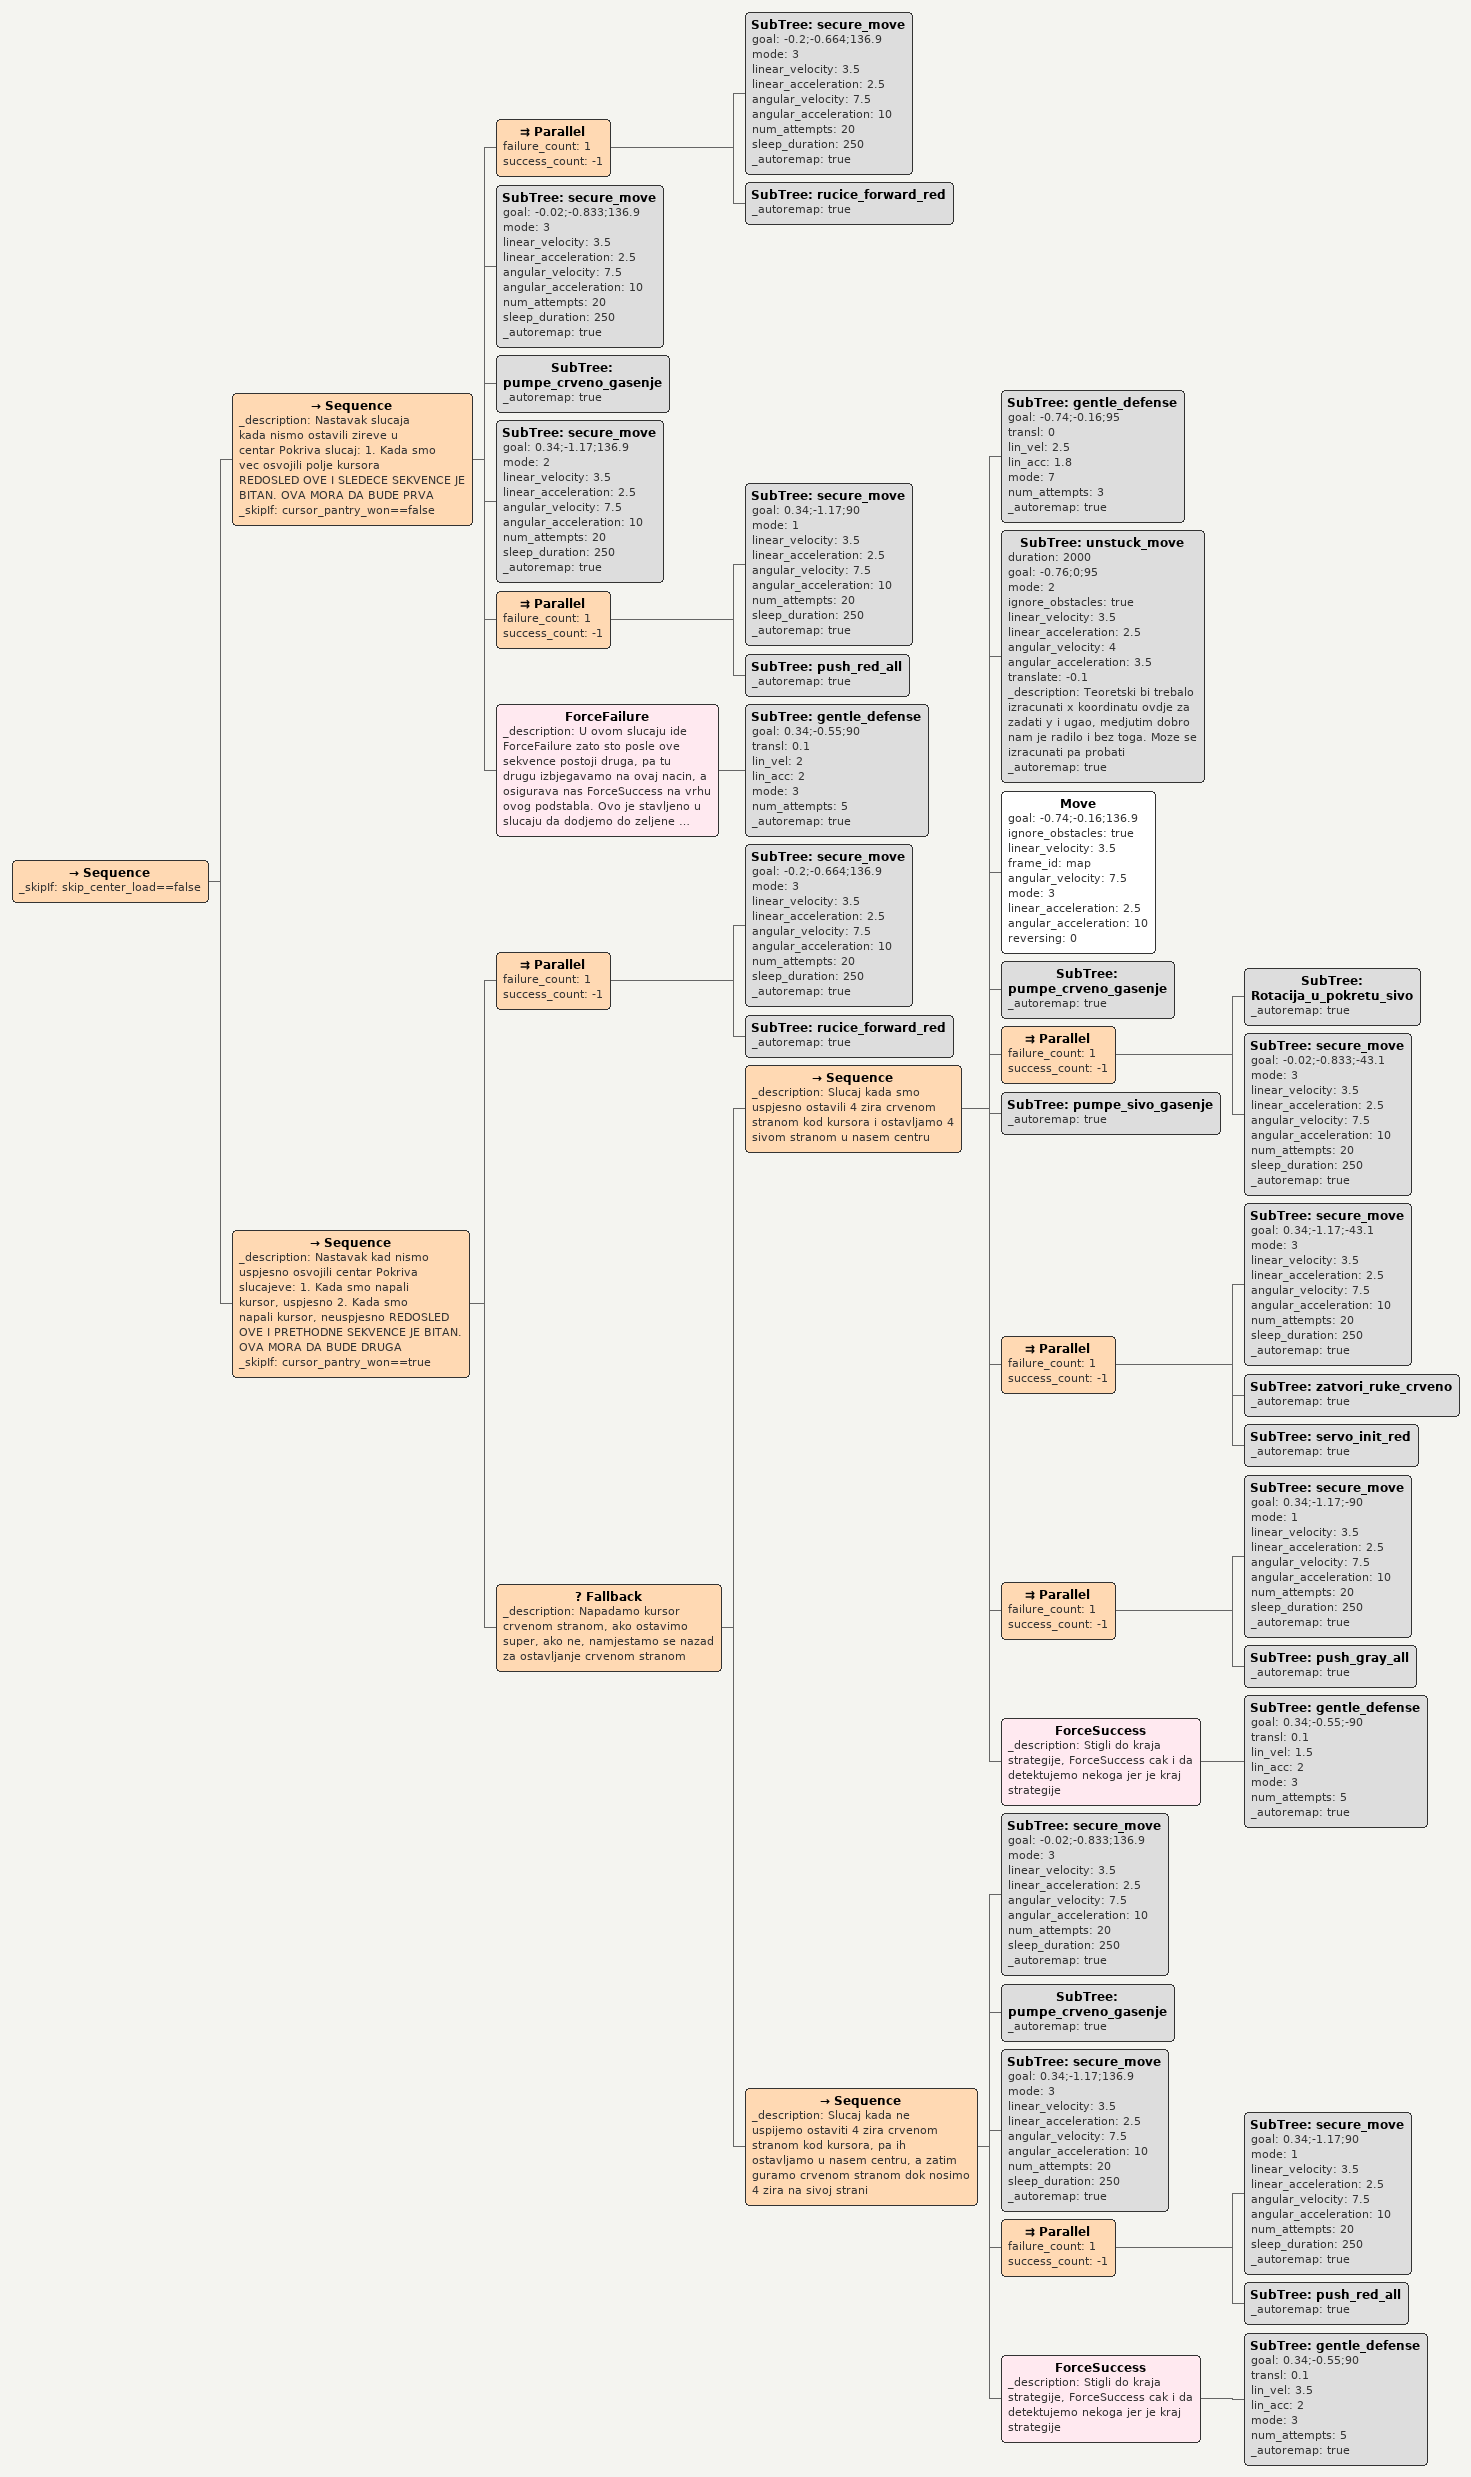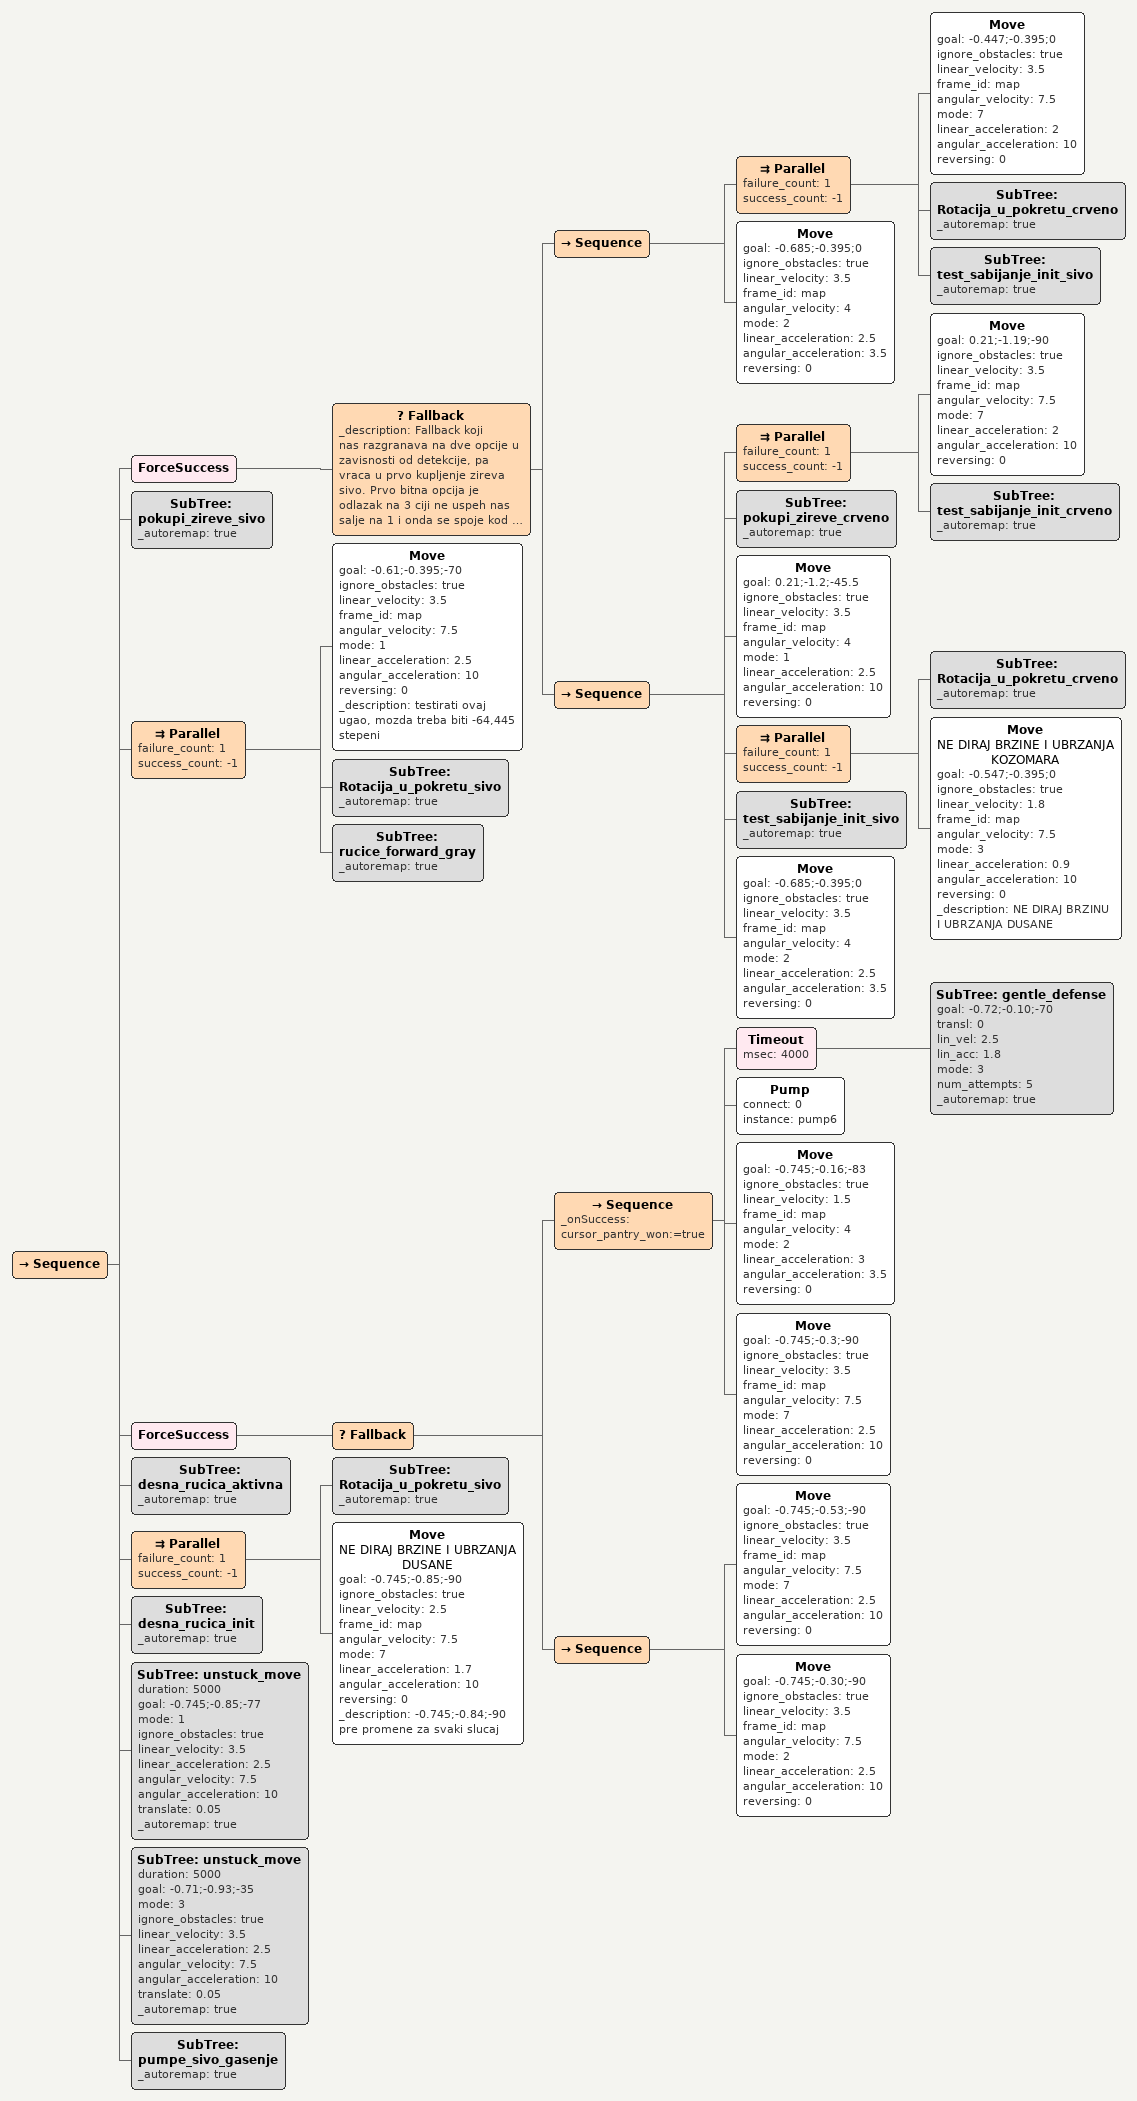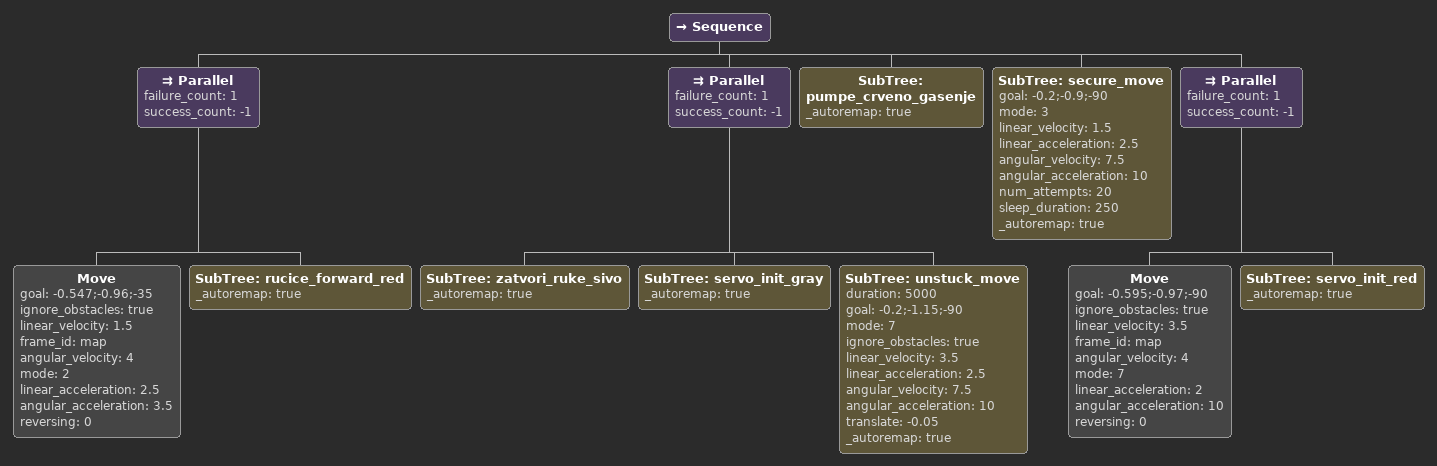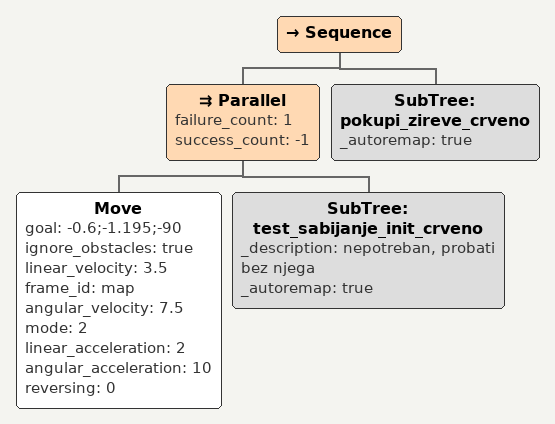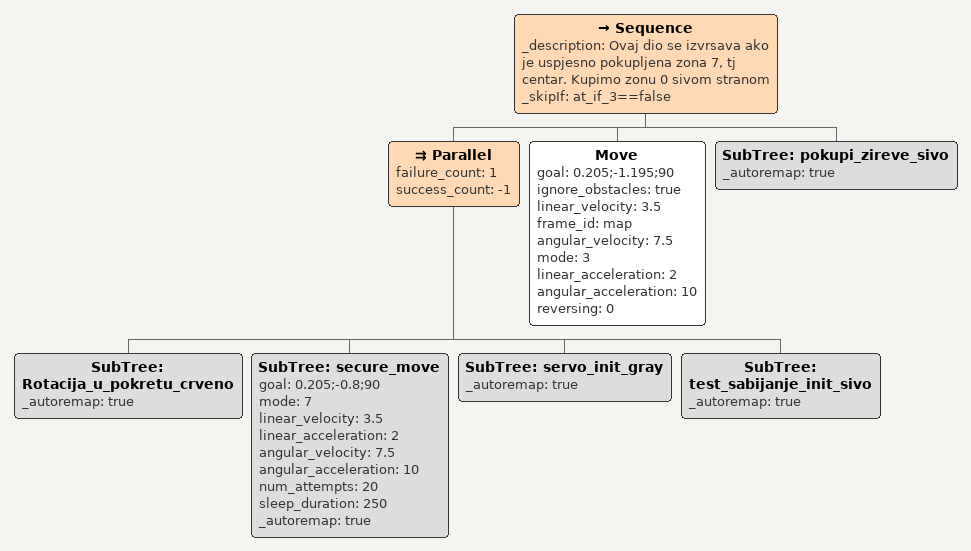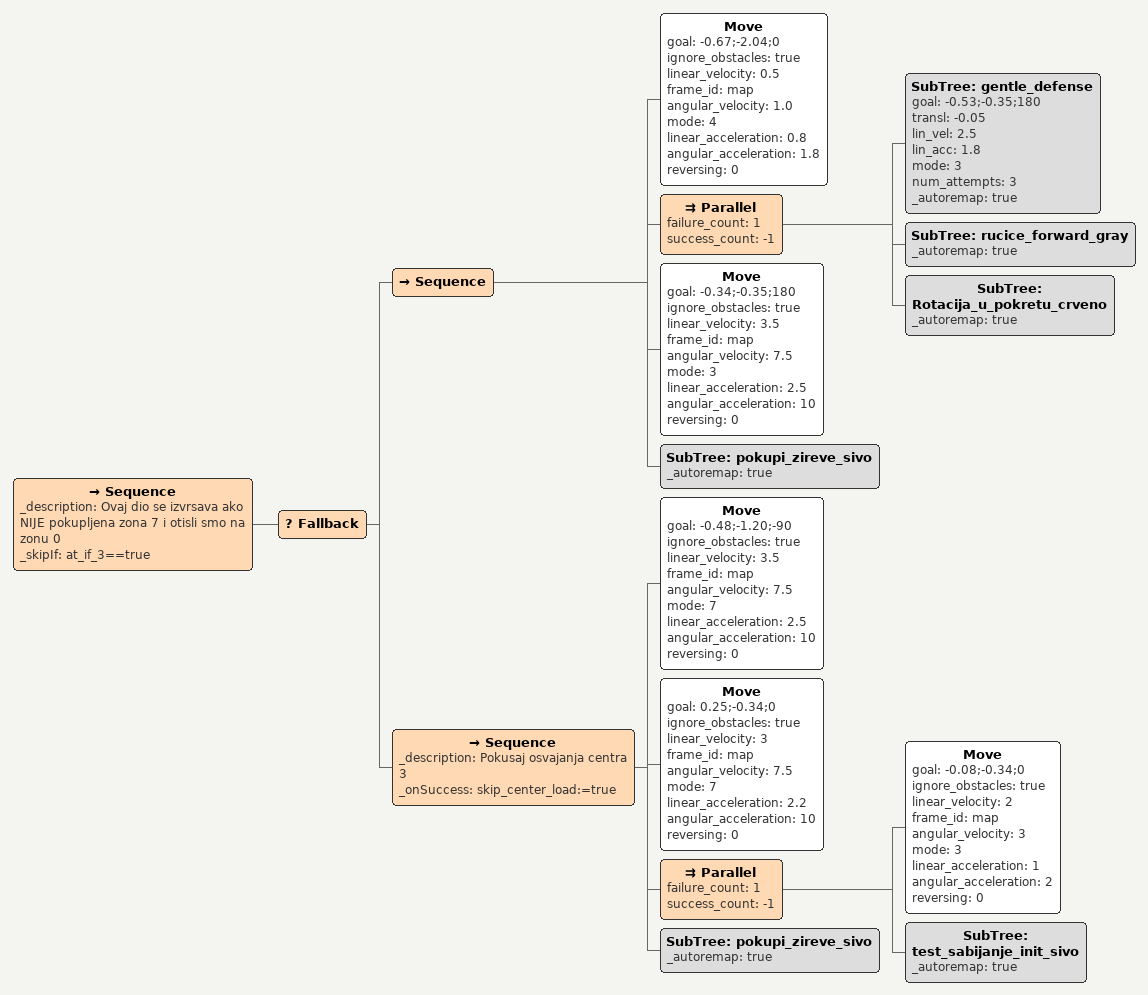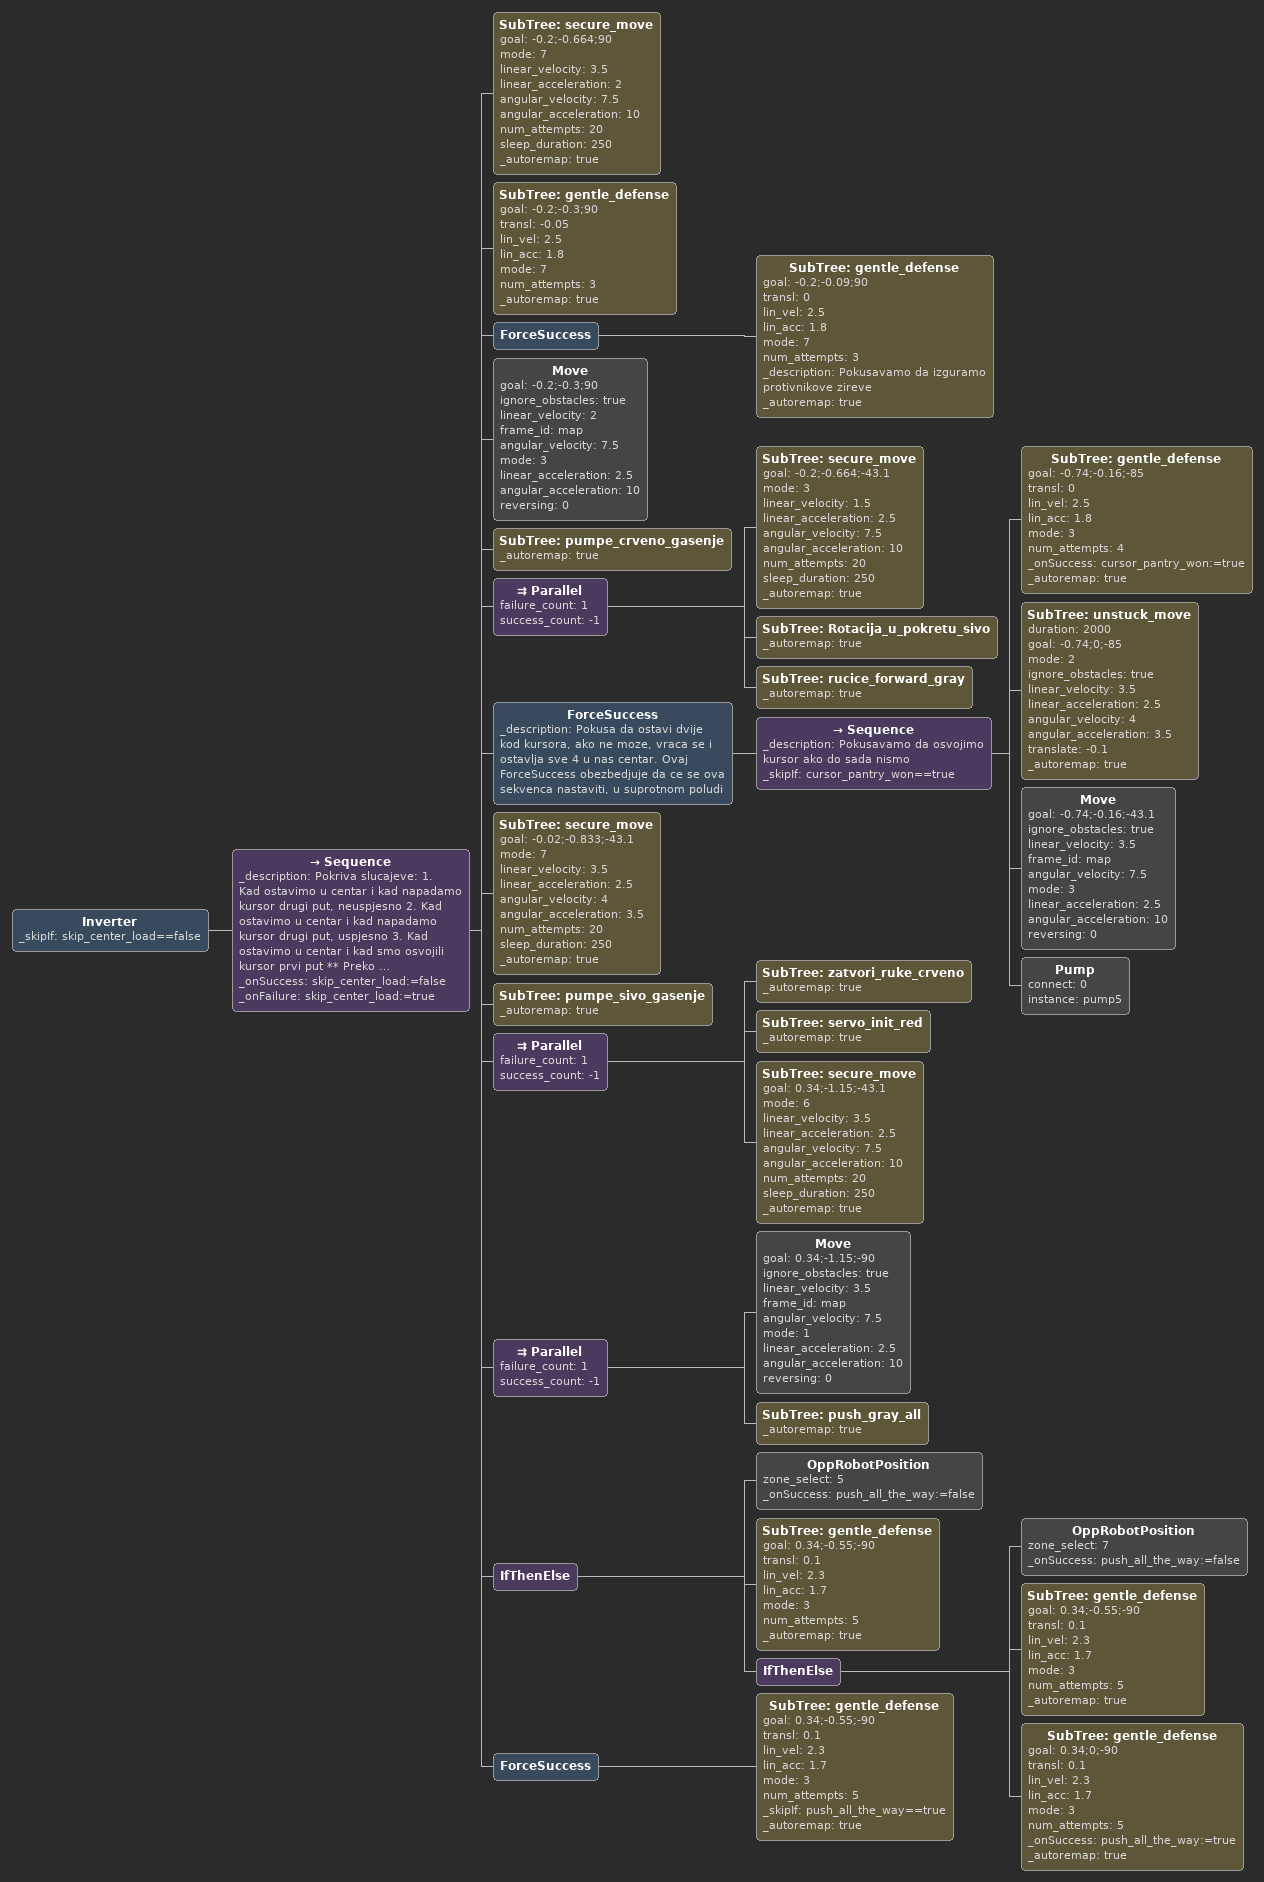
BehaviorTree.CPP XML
<Sequence _skipIf="skip_center_load==false">
            <Sequence _description="Nastavak slucaja kada nismo ostavili zireve u centar

Pokriva slucaj:
1. Kada smo vec osvojili polje kursora

REDOSLED OVE I SLEDECE SEKVENCE JE BITAN. OVA MORA DA BUDE PRVA" _skipIf="cursor_pantry_won==false">
              <Parallel failure_count="1" success_count="-1">
                <SubTree ID="secure_move" goal="-0.2;-0.664;136.9" mode="3" linear_velocity="3.5" linear_acceleration="2.5" angular_velocity="7.5" angular_acceleration="10" num_attempts="20" sleep_duration="250" _autoremap="true"/>
                <SubTree ID="rucice_forward_red" _autoremap="true"/>
              </Parallel>
              <SubTree ID="secure_move" goal="-0.02;-0.833;136.9" mode="3" linear_velocity="3.5" linear_acceleration="2.5" angular_velocity="7.5" angular_acceleration="10" num_attempts="20" sleep_duration="250" _autoremap="true"/>
              <SubTree ID="pumpe_crveno_gasenje" _autoremap="true"/>
              <SubTree ID="secure_move" goal="0.34;-1.17;136.9" mode="2" linear_velocity="3.5" linear_acceleration="2.5" angular_velocity="7.5" angular_acceleration="10" num_attempts="20" sleep_duration="250" _autoremap="true"/>
              <Parallel failure_count="1" success_count="-1">
                <SubTree ID="secure_move" goal="0.34;-1.17;90" mode="1" linear_velocity="3.5" linear_acceleration="2.5" angular_velocity="7.5" angular_acceleration="10" num_attempts="20" sleep_duration="250" _autoremap="true"/>
                <SubTree ID="push_red_all" _autoremap="true"/>
              </Parallel>
              <ForceFailure _description="U ovom slucaju ide ForceFailure zato sto posle ove sekvence postoji druga, pa tu drugu izbjegavamo na ovaj nacin, a osigurava nas ForceSuccess na vrhu ovog podstabla. Ovo je stavljeno u slucaju da dodjemo do zeljene koordinate">
                <SubTree ID="gentle_defense" goal="0.34;-0.55;90" transl="0.1" lin_vel="2" lin_acc="2" mode="3" num_attempts="5" _autoremap="true"/>
              </ForceFailure>
            </Sequence>
            <Sequence _description="Nastavak kad nismo uspjesno osvojili centar

Pokriva slucajeve:
1. Kada smo napali kursor, uspjesno
2. Kada smo napali kursor, neuspjesno

REDOSLED OVE I PRETHODNE SEKVENCE JE BITAN. OVA MORA DA BUDE DRUGA" _skipIf="cursor_pantry_won==true">
              <Parallel failure_count="1" success_count="-1">
                <SubTree ID="secure_move" goal="-0.2;-0.664;136.9" mode="3" linear_velocity="3.5" linear_acceleration="2.5" angular_velocity="7.5" angular_acceleration="10" num_attempts="20" sleep_duration="250" _autoremap="true"/>
                <SubTree ID="rucice_forward_red" _autoremap="true"/>
              </Parallel>
              <Fallback _description="Napadamo kursor crvenom stranom, ako ostavimo super, ako ne, namjestamo se nazad za ostavljanje crvenom stranom">
                <Sequence _description="Slucaj kada smo uspjesno ostavili 4 zira crvenom stranom kod kursora i ostavljamo 4 sivom stranom u nasem centru">
                  <SubTree ID="gentle_defense" goal="-0.74;-0.16;95" transl="0" lin_vel="2.5" lin_acc="1.8" mode="7" num_attempts="3" _autoremap="true"/>
                  <SubTree ID="unstuck_move" duration="2000" goal="-0.76;0;95" mode="2" ignore_obstacles="true" linear_velocity="3.5" linear_acceleration="2.5" angular_velocity="4" angular_acceleration="3.5" translate="-0.1" _description="Teoretski bi trebalo izracunati x koordinatu ovdje za zadati y i ugao, medjutim dobro nam je radilo i bez toga. Moze se izracunati pa probati" _autoremap="true"/>
                  <Move goal="-0.74;-0.16;136.9" ignore_obstacles="true" linear_velocity="3.5" frame_id="map" angular_velocity="7.5" mode="3" linear_acceleration="2.5" angular_acceleration="10" reversing="0"/>
                  <SubTree ID="pumpe_crveno_gasenje" _autoremap="true"/>
                  <Parallel failure_count="1" success_count="-1">
                    <SubTree ID="Rotacija_u_pokretu_sivo" _autoremap="true"/>
                    <SubTree ID="secure_move" goal="-0.02;-0.833;-43.1" mode="3" linear_velocity="3.5" linear_acceleration="2.5" angular_velocity="7.5" angular_acceleration="10" num_attempts="20" sleep_duration="250" _autoremap="true"/>
                  </Parallel>
                  <SubTree ID="pumpe_sivo_gasenje" _autoremap="true"/>
                  <Parallel failure_count="1" success_count="-1">
                    <SubTree ID="secure_move" goal="0.34;-1.17;-43.1" mode="3" linear_velocity="3.5" linear_acceleration="2.5" angular_velocity="7.5" angular_acceleration="10" num_attempts="20" sleep_duration="250" _autoremap="true"/>
                    <SubTree ID="zatvori_ruke_crveno" _autoremap="true"/>
                    <SubTree ID="servo_init_red" _autoremap="true"/>
                  </Parallel>
                  <Parallel failure_count="1" success_count="-1">
                    <SubTree ID="secure_move" goal="0.34;-1.17;-90" mode="1" linear_velocity="3.5" linear_acceleration="2.5" angular_velocity="7.5" angular_acceleration="10" num_attempts="20" sleep_duration="250" _autoremap="true"/>
                    <SubTree ID="push_gray_all" _autoremap="true"/>
                  </Parallel>
                  <ForceSuccess _description="Stigli do kraja strategije, ForceSuccess cak i da detektujemo nekoga jer je kraj strategije">
                    <SubTree ID="gentle_defense" goal="0.34;-0.55;-90" transl="0.1" lin_vel="1.5" lin_acc="2" mode="3" num_attempts="5" _autoremap="true"/>
                  </ForceSuccess>
                </Sequence>
                <Sequence _description="Slucaj kada ne uspijemo ostaviti 4 zira crvenom stranom kod kursora, pa ih ostavljamo u nasem centru, a zatim guramo crvenom stranom dok nosimo 4 zira na sivoj strani">
                  <SubTree ID="secure_move" goal="-0.02;-0.833;136.9" mode="3" linear_velocity="3.5" linear_acceleration="2.5" angular_velocity="7.5" angular_acceleration="10" num_attempts="20" sleep_duration="250" _autoremap="true"/>
                  <SubTree ID="pumpe_crveno_gasenje" _autoremap="true"/>
                  <SubTree ID="secure_move" goal="0.34;-1.17;136.9" mode="3" linear_velocity="3.5" linear_acceleration="2.5" angular_velocity="7.5" angular_acceleration="10" num_attempts="20" sleep_duration="250" _autoremap="true"/>
                  <Parallel failure_count="1" success_count="-1">
                    <SubTree ID="secure_move" goal="0.34;-1.17;90" mode="1" linear_velocity="3.5" linear_acceleration="2.5" angular_velocity="7.5" angular_acceleration="10" num_attempts="20" sleep_duration="250" _autoremap="true"/>
                    <SubTree ID="push_red_all" _autoremap="true"/>
                  </Parallel>
                  <ForceSuccess _description="Stigli do kraja strategije, ForceSuccess cak i da detektujemo nekoga jer je kraj strategije">
                    <SubTree ID="gentle_defense" goal="0.34;-0.55;90" transl="0.1" lin_vel="3.5" lin_acc="2" mode="3" num_attempts="5" _autoremap="true"/>
                  </ForceSuccess>
                </Sequence>
              </Fallback>
            </Sequence>
          </Sequence>

<Sequence>
      <ForceSuccess>
        <Fallback _description="Fallback koji nas razgranava na dve opcije u zavisnosti od detekcije, pa vraca u prvo kupljenje zireva sivo. Prvo bitna opcija je odlazak na 3 ciji ne uspeh nas salje na 1 i onda se spoje kod kupljenja kod 4.">
          <Sequence>
            <Parallel failure_count="1" success_count="-1">
              <Move goal="-0.447;-0.395;0" ignore_obstacles="true" linear_velocity="3.5" frame_id="map" angular_velocity="7.5" mode="7" linear_acceleration="2" angular_acceleration="10" reversing="0"/>
              <SubTree ID="Rotacija_u_pokretu_crveno" _autoremap="true"/>
              <SubTree ID="test_sabijanje_init_sivo" _autoremap="true"/>
            </Parallel>
            <Move goal="-0.685;-0.395;0" ignore_obstacles="true" linear_velocity="3.5" frame_id="map" angular_velocity="4" mode="2" linear_acceleration="2.5" angular_acceleration="3.5" reversing="0"/>
          </Sequence>
          <Sequence>
            <Parallel failure_count="1" success_count="-1">
              <Move goal="0.21;-1.19;-90" ignore_obstacles="true" linear_velocity="3.5" frame_id="map" angular_velocity="7.5" mode="7" linear_acceleration="2" angular_acceleration="10" reversing="0"/>
              <SubTree ID="test_sabijanje_init_crveno" _autoremap="true"/>
            </Parallel>
            <SubTree ID="pokupi_zireve_crveno" _autoremap="true"/>
            <Move goal="0.21;-1.2;-45.5" ignore_obstacles="true" linear_velocity="3.5" frame_id="map" angular_velocity="4" mode="1" linear_acceleration="2.5" angular_acceleration="10" reversing="0"/>
            <Parallel failure_count="1" success_count="-1">
              <SubTree ID="Rotacija_u_pokretu_crveno" _autoremap="true"/>
              <Move name="NE DIRAJ BRZINE I UBRZANJA KOZOMARA" goal="-0.547;-0.395;0" ignore_obstacles="true" linear_velocity="1.8" frame_id="map" angular_velocity="7.5" mode="3" linear_acceleration="0.9" angular_acceleration="10" reversing="0" _description="NE DIRAJ BRZINU I UBRZANJA DUSANE
"/>
            </Parallel>
            <SubTree ID="test_sabijanje_init_sivo" _autoremap="true"/>
            <Move goal="-0.685;-0.395;0" ignore_obstacles="true" linear_velocity="3.5" frame_id="map" angular_velocity="4" mode="2" linear_acceleration="2.5" angular_acceleration="3.5" reversing="0"/>
          </Sequence>
        </Fallback>
      </ForceSuccess>
      <SubTree ID="pokupi_zireve_sivo" _autoremap="true"/>
      <Parallel failure_count="1" success_count="-1">
        <Move goal="-0.61;-0.395;-70" ignore_obstacles="true" linear_velocity="3.5" frame_id="map" angular_velocity="7.5" mode="1" linear_acceleration="2.5" angular_acceleration="10" reversing="0" _description="testirati ovaj ugao, mozda treba biti -64,445 stepeni"/>
        <SubTree ID="Rotacija_u_pokretu_sivo" _autoremap="true"/>
        <SubTree ID="rucice_forward_gray" _autoremap="true"/>
      </Parallel>
      <ForceSuccess>
        <Fallback>
          <Sequence _onSuccess="cursor_pantry_won:=true">
            <Timeout msec="4000">
              <SubTree ID="gentle_defense" goal="-0.72;-0.10;-70" transl="0" lin_vel="2.5" lin_acc="1.8" mode="3" num_attempts="5" _autoremap="true"/>
            </Timeout>
            <Pump connect="0" instance="pump6"/>
            <Move goal="-0.745;-0.16;-83" ignore_obstacles="true" linear_velocity="1.5" frame_id="map" angular_velocity="4" mode="2" linear_acceleration="3" angular_acceleration="3.5" reversing="0"/>
            <Move goal="-0.745;-0.3;-90" ignore_obstacles="true" linear_velocity="3.5" frame_id="map" angular_velocity="7.5" mode="7" linear_acceleration="2.5" angular_acceleration="10" reversing="0"/>
          </Sequence>
          <Sequence>
            <Move goal="-0.745;-0.53;-90" ignore_obstacles="true" linear_velocity="3.5" frame_id="map" angular_velocity="7.5" mode="7" linear_acceleration="2.5" angular_acceleration="10" reversing="0"/>
            <Move goal="-0.745;-0.30;-90" ignore_obstacles="true" linear_velocity="3.5" frame_id="map" angular_velocity="7.5" mode="2" linear_acceleration="2.5" angular_acceleration="10" reversing="0"/>
          </Sequence>
        </Fallback>
      </ForceSuccess>
      <SubTree ID="desna_rucica_aktivna" _autoremap="true"/>
      <Parallel failure_count="1" success_count="-1">
        <SubTree ID="Rotacija_u_pokretu_sivo" _autoremap="true"/>
        <Move name="NE DIRAJ BRZINE I UBRZANJA DUSANE" goal="-0.745;-0.85;-90" ignore_obstacles="true" linear_velocity="2.5" frame_id="map" angular_velocity="7.5" mode="7" linear_acceleration="1.7" angular_acceleration="10" reversing="0" _description="-0.745;-0.84;-90 pre promene za svaki slucaj"/>
      </Parallel>
      <SubTree ID="desna_rucica_init" _autoremap="true"/>
      <SubTree ID="unstuck_move" duration="5000" goal="-0.745;-0.85;-77" mode="1" ignore_obstacles="true" linear_velocity="3.5" linear_acceleration="2.5" angular_velocity="7.5" angular_acceleration="10" translate="0.05" _autoremap="true"/>
      <SubTree ID="unstuck_move" duration="5000" goal="-0.71;-0.93;-35" mode="3" ignore_obstacles="true" linear_velocity="3.5" linear_acceleration="2.5" angular_velocity="7.5" angular_acceleration="10" translate="0.05" _autoremap="true"/>
      <SubTree ID="pumpe_sivo_gasenje" _autoremap="true"/>
    </Sequence>

<Sequence>
  <Parallel failure_count="1" success_count="-1">
    <Move goal="-0.547;-0.96;-35" ignore_obstacles="true" linear_velocity="1.5" frame_id="map" angular_velocity="4" mode="2" linear_acceleration="2.5" angular_acceleration="3.5" reversing="0"/>
    <SubTree ID="rucice_forward_red" _autoremap="true"/>
  </Parallel>
  <Parallel failure_count="1" success_count="-1">
    <SubTree ID="zatvori_ruke_sivo" _autoremap="true"/>
    <SubTree ID="servo_init_gray" _autoremap="true"/>
    <SubTree ID="unstuck_move" duration="5000" goal="-0.2;-1.15;-90" mode="7" ignore_obstacles="true" linear_velocity="3.5" linear_acceleration="2.5" angular_velocity="7.5" angular_acceleration="10" translate="-0.05" _autoremap="true"/>
  </Parallel>
  <SubTree ID="pumpe_crveno_gasenje" _autoremap="true"/>
  <SubTree ID="secure_move" goal="-0.2;-0.9;-90" mode="3" linear_velocity="1.5" linear_acceleration="2.5" angular_velocity="7.5" angular_acceleration="10" num_attempts="20" sleep_duration="250" _autoremap="true"/>
  <Parallel failure_count="1" success_count="-1">
    <Move goal="-0.595;-0.97;-90" ignore_obstacles="true" linear_velocity="3.5" frame_id="map" angular_velocity="4" mode="7" linear_acceleration="2" angular_acceleration="10" reversing="0"/>
    <SubTree ID="servo_init_red" _autoremap="true"/>
  </Parallel>
</Sequence>

<Sequence>
  <Parallel failure_count="1" success_count="-1">
    <Move goal="-0.6;-1.195;-90" ignore_obstacles="true" linear_velocity="3.5" frame_id="map" angular_velocity="7.5" mode="2" linear_acceleration="2" angular_acceleration="10" reversing="0"/>
    <SubTree ID="test_sabijanje_init_crveno" _description="nepotreban, probati bez njega" _autoremap="true"/>
  </Parallel>
  <SubTree ID="pokupi_zireve_crveno" _autoremap="true"/>
</Sequence>

<Sequence _description="Ovaj dio se izvrsava ako je uspjesno pokupljena zona 7, tj centar. Kupimo zonu 0 sivom stranom" _skipIf="at_if_3==false">
  <Parallel failure_count="1" success_count="-1">
    <SubTree ID="Rotacija_u_pokretu_crveno" _autoremap="true"/>
    <SubTree ID="secure_move" goal="0.205;-0.8;90" mode="7" linear_velocity="3.5" linear_acceleration="2" angular_velocity="7.5" angular_acceleration="10" num_attempts="20" sleep_duration="250" _autoremap="true"/>
    <SubTree ID="servo_init_gray" _autoremap="true"/>
    <SubTree ID="test_sabijanje_init_sivo" _autoremap="true"/>
  </Parallel>
  <Move goal="0.205;-1.195;90" ignore_obstacles="true" linear_velocity="3.5" frame_id="map" angular_velocity="7.5" mode="3" linear_acceleration="2" angular_acceleration="10" reversing="0"/>
  <SubTree ID="pokupi_zireve_sivo" _autoremap="true"/>
</Sequence>

<Sequence _description="Ovaj dio se izvrsava ako NIJE pokupljena zona 7 i otisli smo na zonu 0
" _skipIf="at_if_3==true">
        <Fallback>
          <Sequence>
            <Move goal="-0.67;-2.04;0" ignore_obstacles="true" linear_velocity="0.5" frame_id="map" angular_velocity="1.0" mode="4" linear_acceleration="0.8" angular_acceleration="1.8" reversing="0"/>
            <Parallel failure_count="1" success_count="-1">
              <SubTree ID="gentle_defense" goal="-0.53;-0.35;180" transl="-0.05" lin_vel="2.5" lin_acc="1.8" mode="3" num_attempts="3" _autoremap="true"/>
              <SubTree ID="rucice_forward_gray" _autoremap="true"/>
              <SubTree ID="Rotacija_u_pokretu_crveno" _autoremap="true"/>
            </Parallel>
            <Move goal="-0.34;-0.35;180" ignore_obstacles="true" linear_velocity="3.5" frame_id="map" angular_velocity="7.5" mode="3" linear_acceleration="2.5" angular_acceleration="10" reversing="0"/>
            <SubTree ID="pokupi_zireve_sivo" _autoremap="true"/>
          </Sequence>
          <Sequence _description="Pokusaj osvajanja centra 3" _onSuccess="skip_center_load:=true">
            <Move goal="-0.48;-1.20;-90" ignore_obstacles="true" linear_velocity="3.5" frame_id="map" angular_velocity="7.5" mode="7" linear_acceleration="2.5" angular_acceleration="10" reversing="0"/>
            <Move goal="0.25;-0.34;0" ignore_obstacles="true" linear_velocity="3" frame_id="map" angular_velocity="7.5" mode="7" linear_acceleration="2.2" angular_acceleration="10" reversing="0"/>
            <Parallel failure_count="1" success_count="-1">
              <Move goal="-0.08;-0.34;0" ignore_obstacles="true" linear_velocity="2" frame_id="map" angular_velocity="3" mode="3" linear_acceleration="1" angular_acceleration="2" reversing="0"/>
              <SubTree ID="test_sabijanje_init_sivo" _autoremap="true"/>
            </Parallel>
            <SubTree ID="pokupi_zireve_sivo" _autoremap="true"/>
          </Sequence>
        </Fallback>
      </Sequence>

<Inverter _skipIf="skip_center_load==false">
            <Sequence _description="Pokriva slucajeve:
1. Kad ostavimo u centar i kad napadamo kursor drugi put, neuspjesno
2. Kad ostavimo u centar i kad napadamo kursor drugi put, uspjesno
3. Kad ostavimo u centar i kad smo osvojili kursor prvi put
** Preko gentle_defence se prebacujemo na slucajeve kad nismo ostavili u centar" _onSuccess="skip_center_load:=false" _onFailure="skip_center_load:=true">
              <SubTree ID="secure_move" goal="-0.2;-0.664;90" mode="7" linear_velocity="3.5" linear_acceleration="2" angular_velocity="7.5" angular_acceleration="10" num_attempts="20" sleep_duration="250" _autoremap="true"/>
              <SubTree ID="gentle_defense" goal="-0.2;-0.3;90" transl="-0.05" lin_vel="2.5" lin_acc="1.8" mode="7" num_attempts="3" _autoremap="true"/>
              <ForceSuccess>
                <SubTree ID="gentle_defense" goal="-0.2;-0.09;90" transl="0" lin_vel="2.5" lin_acc="1.8" mode="7" num_attempts="3" _description="Pokusavamo da izguramo protivnikove zireve" _autoremap="true"/>
              </ForceSuccess>
              <Move goal="-0.2;-0.3;90" ignore_obstacles="true" linear_velocity="2" frame_id="map" angular_velocity="7.5" mode="3" linear_acceleration="2.5" angular_acceleration="10" reversing="0"/>
              <SubTree ID="pumpe_crveno_gasenje" _autoremap="true"/>
              <Parallel failure_count="1" success_count="-1">
                <SubTree ID="secure_move" goal="-0.2;-0.664;-43.1" mode="3" linear_velocity="1.5" linear_acceleration="2.5" angular_velocity="7.5" angular_acceleration="10" num_attempts="20" sleep_duration="250" _autoremap="true"/>
                <SubTree ID="Rotacija_u_pokretu_sivo" _autoremap="true"/>
                <SubTree ID="rucice_forward_gray" _autoremap="true"/>
              </Parallel>
              <ForceSuccess _description="Pokusa da ostavi dvije kod kursora, ako ne moze, vraca se i ostavlja sve 4 u nas centar. Ovaj ForceSuccess obezbedjuje da ce se ova sekvenca nastaviti, u suprotnom poludi">
                <Sequence _description="Pokusavamo da osvojimo kursor ako do sada nismo" _skipIf="cursor_pantry_won==true">
                  <SubTree ID="gentle_defense" goal="-0.74;-0.16;-85" transl="0" lin_vel="2.5" lin_acc="1.8" mode="3" num_attempts="4" _onSuccess="cursor_pantry_won:=true" _autoremap="true"/>
                  <SubTree ID="unstuck_move" duration="2000" goal="-0.74;0;-85" mode="2" ignore_obstacles="true" linear_velocity="3.5" linear_acceleration="2.5" angular_velocity="4" angular_acceleration="3.5" translate="-0.1" _autoremap="true"/>
                  <Move goal="-0.74;-0.16;-43.1" ignore_obstacles="true" linear_velocity="3.5" frame_id="map" angular_velocity="7.5" mode="3" linear_acceleration="2.5" angular_acceleration="10" reversing="0"/>
                  <Pump connect="0" instance="pump5"/>
                </Sequence>
              </ForceSuccess>
              <SubTree ID="secure_move" goal="-0.02;-0.833;-43.1" mode="7" linear_velocity="3.5" linear_acceleration="2.5" angular_velocity="4" angular_acceleration="3.5" num_attempts="20" sleep_duration="250" _autoremap="true"/>
              <SubTree ID="pumpe_sivo_gasenje" _autoremap="true"/>
              <Parallel failure_count="1" success_count="-1">
                <SubTree ID="zatvori_ruke_crveno" _autoremap="true"/>
                <SubTree ID="servo_init_red" _autoremap="true"/>
                <SubTree ID="secure_move" goal="0.34;-1.15;-43.1" mode="6" linear_velocity="3.5" linear_acceleration="2.5" angular_velocity="7.5" angular_acceleration="10" num_attempts="20" sleep_duration="250" _autoremap="true"/>
              </Parallel>
              <Parallel failure_count="1" success_count="-1">
                <Move goal="0.34;-1.15;-90" ignore_obstacles="true" linear_velocity="3.5" frame_id="map" angular_velocity="7.5" mode="1" linear_acceleration="2.5" angular_acceleration="10" reversing="0"/>
                <SubTree ID="push_gray_all" _autoremap="true"/>
              </Parallel>
              <IfThenElse>
                <OppRobotPosition zone_select="5" _onSuccess="push_all_the_way:=false"/>
                <SubTree ID="gentle_defense" goal="0.34;-0.55;-90" transl="0.1" lin_vel="2.3" lin_acc="1.7" mode="3" num_attempts="5" _autoremap="true"/>
                <IfThenElse>
                  <OppRobotPosition zone_select="7" _onSuccess="push_all_the_way:=false"/>
                  <SubTree ID="gentle_defense" goal="0.34;-0.55;-90" transl="0.1" lin_vel="2.3" lin_acc="1.7" mode="3" num_attempts="5" _autoremap="true"/>
                  <SubTree ID="gentle_defense" goal="0.34;0;-90" transl="0.1" lin_vel="2.3" lin_acc="1.7" mode="3" num_attempts="5" _onSuccess="push_all_the_way:=true" _autoremap="true"/>
                </IfThenElse>
              </IfThenElse>
              <ForceSuccess>
                <SubTree ID="gentle_defense" goal="0.34;-0.55;-90" transl="0.1" lin_vel="2.3" lin_acc="1.7" mode="3" num_attempts="5" _skipIf="push_all_the_way==true" _autoremap="true"/>
              </ForceSuccess>
            </Sequence>
          </Inverter>
